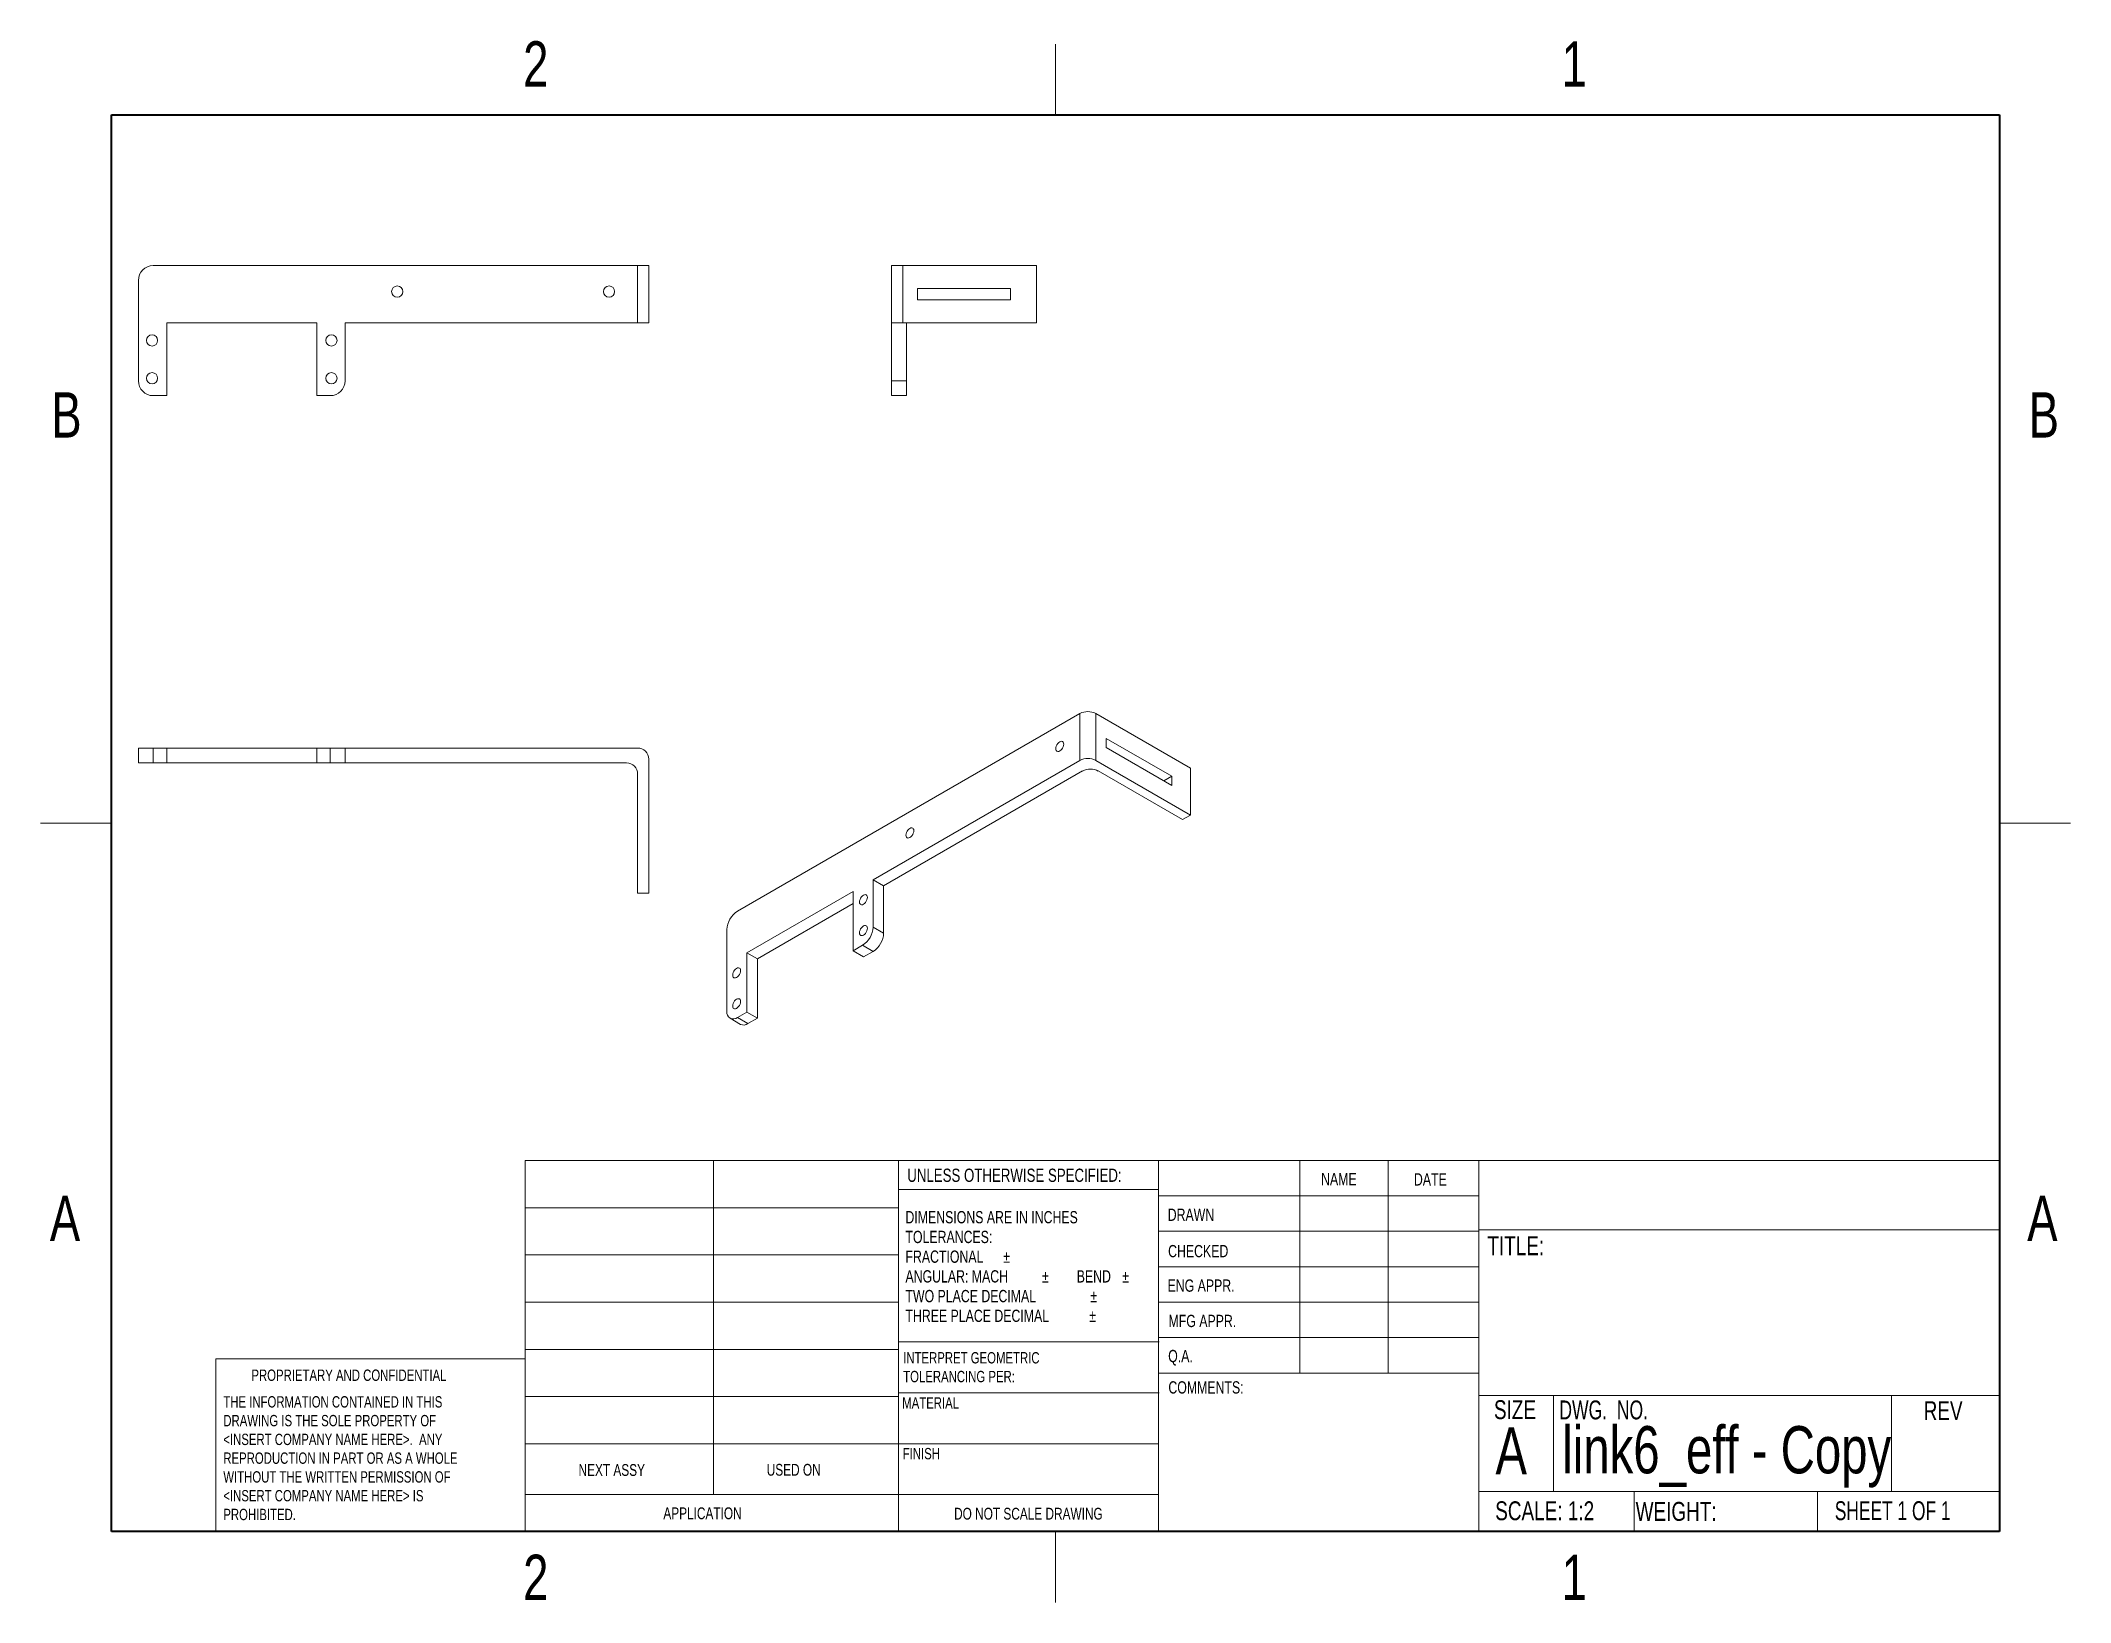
# Model space of a CAD drawing. Header units: millimetres. Extents: x 6 to 552, y 6 to 426.
import ezdxf

# ---------------------------------------------------------------- set-up
doc = ezdxf.new("R2010")
doc.units = ezdxf.units.MM
doc.header["$LTSCALE"] = 2
doc.styles.add('SLDTEXTSTYLE0', font='TXT', dxfattribs={"width": 0.75})
doc.styles.add('SLDTEXTSTYLE1', font='TXT', dxfattribs={"width": 0.6875})
doc.styles.add('SLDTEXTSTYLE2', font='TXT', dxfattribs={"width": 0.694444})

# ---------------------------------------------------------------- blocks, each defined once
blk = doc.blocks.new('SW_NOTE_0')
at = {"color": 0, "linetype": 'Continuous', "lineweight": 0, "char_height": 3.048, "attachment_point": 1, "style": 'SLDTEXTSTYLE0'}
for s, insert in [('INTERPRET GEOMETRIC', (0, 3.93)), ('TOLERANCING PER:', (0, -1.12))]:
    blk.add_mtext(s, dxfattribs=dict(at, insert=insert))
blk = doc.blocks.new('SW_NOTE_1')
at = {"color": 0, "linetype": 'Continuous', "lineweight": 0, "char_height": 3.302, "attachment_point": 1, "style": 'SLDTEXTSTYLE0'}
for s, insert in [('DIMENSIONS ARE IN INCHES', (0, 4.26)), ('TOLERANCES:', (0, -1.05)), ('FRACTIONAL', (0, -6.35)), ('%%p', (26.29, -6.35)), ('ANGULAR: MACH', (0, -11.65)), ('%%p', (36.75, -11.65)), ('BEND', (46.08, -11.65)), ('%%p', (58.31, -11.65)), ('TWO PLACE DECIMAL', (0, -16.95)), ('%%p', (49.76, -16.95)), ('THREE PLACE DECIMAL', (0, -22.25)), ('%%p', (49.47, -22.25))]:
    blk.add_mtext(s, dxfattribs=dict(at, insert=insert))
blk = doc.blocks.new('SW_NOTE_2')
at = {"color": 0, "linetype": 'Continuous', "lineweight": 0, "char_height": 3.048, "attachment_point": 1, "style": 'SLDTEXTSTYLE0'}
for s, insert in [('THE INFORMATION CONTAINED IN THIS', (0, 3.93)), ('DRAWING IS THE SOLE PROPERTY OF', (0, -1.12)), ('<INSERT COMPANY NAME HERE>.  ANY', (0, -6.17)), ('WITHOUT THE WRITTEN PERMISSION OF', (0, -16.26)), ('REPRODUCTION IN PART OR AS A WHOLE', (0, -11.21)), ('<INSERT COMPANY NAME HERE> IS', (0, -21.31)), ('PROHIBITED.', (0, -26.36))]:
    blk.add_mtext(s, dxfattribs=dict(at, insert=insert))

msp = doc.modelspace()

# ---------------------------------------------------------------- linework, layer by layer
at = {"color": 7, "linetype": 'Continuous', "lineweight": 15}
for p, q in [((279.4, 425.45), (279.4, 406.4)), ((279.4, 406.4), (279.4, 425.45)), ((32.66, 334.88), (32.66, 361.88)), ((166.98, 365.88), (36.66, 365.88)), ((166.98, 350.43), (166.98, 365.88)), ((166.98, 365.88), (169.98, 365.88)), ((169.98, 365.88), (169.98, 350.43)), ((235.29, 350.43), (235.29, 365.88)), ((235.29, 365.88), (238.29, 365.88)), ((238.29, 365.88), (238.29, 350.43)), ((274.29, 365.88), (238.29, 365.88)), ((274.29, 365.88), (274.29, 350.43)), ((242.25, 359.68), (267.25, 359.68)), ((242.25, 356.68), (242.25, 359.68)), ((267.25, 356.68), (242.25, 356.68)), ((267.25, 359.68), (267.25, 356.68)), ((40.28, 350.43), (40.28, 330.88)), ((80.67, 350.43), (40.28, 350.43)), ((80.67, 330.88), (80.67, 350.43)), ((88.29, 350.43), (88.29, 334.88)), ((166.98, 350.43), (88.29, 350.43)), ((169.98, 350.43), (166.98, 350.43)), ((238.29, 350.43), (235.29, 350.43)), ((235.29, 350.43), (235.29, 334.88)), ((274.29, 350.43), (238.29, 350.43)), ((239.29, 350.43), (239.29, 334.88)), ((235.29, 334.88), (239.29, 334.88)), ((235.29, 330.88), (235.29, 334.88)), ((239.29, 334.88), (239.29, 330.88)), ((40.28, 330.88), (36.66, 330.88)), ((84.29, 330.88), (80.67, 330.88)), ((239.29, 330.88), (235.29, 330.88)), ((285.98, 245.41), (193.83, 192.21)), ((285.98, 232.8), (285.98, 245.41)), ((290.22, 245.41), (290.22, 232.8)), ((315.68, 230.71), (290.22, 245.41)), ((32.66, 232.12), (32.66, 236.12)), ((32.66, 236.12), (36.66, 236.12)), ((36.66, 236.12), (36.66, 232.12)), ((40.28, 236.12), (36.66, 236.12)), ((40.28, 232.12), (40.28, 236.12)), ((80.67, 236.12), (40.28, 236.12)), ((84.29, 236.12), (80.67, 236.12)), ((80.67, 232.12), (80.67, 236.12)), ((84.29, 232.12), (84.29, 236.12)), ((84.29, 236.12), (88.29, 236.12)), ((88.29, 236.12), (88.29, 232.12)), ((166.98, 236.12), (88.29, 236.12)), ((293.03, 238.72), (310.7, 228.52)), ((293.03, 236.27), (293.03, 238.72)), ((310.7, 226.07), (293.03, 236.27)), ((36.66, 232.12), (32.66, 232.12)), ((40.28, 232.12), (36.66, 232.12)), ((80.67, 232.12), (40.28, 232.12)), ((84.29, 232.12), (80.67, 232.12)), ((88.29, 232.12), (84.29, 232.12)), ((163.97, 232.12), (88.29, 232.12)), ((169.98, 197.12), (169.98, 233.12)), ((285.98, 232.8), (230.34, 200.68)), ((286.68, 229.94), (233.16, 199.04)), ((315.68, 218.1), (290.22, 232.8)), ((313.55, 216.87), (290.92, 229.94)), ((315.68, 230.71), (315.68, 218.1)), ((166.97, 197.12), (166.97, 229.12)), ((308.58, 227.29), (310.7, 228.52)), ((310.7, 228.52), (310.7, 226.07)), ((6.35, 215.9), (25.4, 215.9)), ((25.4, 215.9), (6.35, 215.9)), ((315.68, 218.1), (313.55, 216.87)), ((552.45, 215.9), (533.4, 215.9)), ((533.4, 215.9), (552.45, 215.9)), ((169.98, 197.12), (166.97, 197.12)), ((224.95, 197.56), (196.39, 181.08)), ((224.95, 181.59), (224.95, 197.56)), ((230.34, 200.68), (230.34, 187.97)), ((233.16, 199.04), (230.34, 200.68)), ((233.16, 199.04), (233.16, 186.34)), ((224.95, 194.3), (199.22, 179.45)), ((191, 165.26), (191, 187.31)), ((230.34, 187.97), (233.16, 186.34)), ((196.39, 181.08), (196.39, 165.11)), ((199.22, 179.45), (196.39, 181.08)), ((227.51, 183.07), (224.95, 181.59)), ((227.78, 179.96), (224.95, 181.59)), ((230.34, 181.44), (227.51, 183.07)), ((230.34, 181.44), (227.78, 179.96)), ((199.22, 179.45), (199.22, 163.48)), ((196.39, 165.11), (193.83, 163.63)), ((199.22, 163.48), (196.39, 165.11)), ((191.83, 163.43), (194.66, 161.8)), ((193.83, 163.63), (196.66, 162)), ((199.22, 163.48), (196.66, 162)), ((279.4, 6.35), (279.4, 25.4)), ((279.4, 25.4), (279.4, 6.35))]:
    msp.add_line(p, q, dxfattribs=at)
at = {"color": 7, "linetype": 'Continuous', "lineweight": 40}
for p, q in [((25.4, 25.4), (25.4, 406.4)), ((25.4, 406.4), (533.4, 406.4)), ((533.4, 406.4), (533.4, 25.4)), ((533.4, 25.4), (25.4, 25.4))]:
    msp.add_line(p, q, dxfattribs=at)
at = {"color": 7, "linetype": 'Continuous', "lineweight": 0}
for p, q in [((136.71, 125.19), (533.4, 125.19)), ((136.71, 25.4), (136.71, 125.19)), ((187.41, 125.19), (187.41, 35.37)), ((237.15, 25.4), (237.15, 125.19)), ((307.1, 125.19), (307.1, 25.4)), ((345.12, 125.19), (345.12, 68.04)), ((368.92, 125.19), (368.92, 68.04)), ((393.26, 125.19), (393.26, 25.4)), ((307.1, 117.35), (237.15, 117.35)), ((307.1, 115.66), (393.26, 115.66)), ((136.71, 112.49), (237.15, 112.49)), ((307.1, 106.14), (393.26, 106.14)), ((393.26, 106.54), (533.4, 106.54)), ((136.71, 99.79), (237.15, 99.79)), ((307.1, 96.61), (393.26, 96.61)), ((136.71, 87.09), (237.15, 87.09)), ((393.26, 87.09), (307.1, 87.09)), ((393.26, 77.56), (307.1, 77.56)), ((53.54, 25.4), (53.54, 71.85)), ((136.71, 71.85), (53.54, 71.85)), ((136.71, 74.39), (237.15, 74.39)), ((237.15, 76.39), (307.33, 76.39)), ((393.26, 68.04), (307.33, 68.04)), ((136.71, 61.69), (237.15, 61.69)), ((237.15, 62.67), (307.33, 62.67)), ((393.26, 61.97), (533.4, 61.97)), ((413.35, 61.97), (413.35, 36.21)), ((504.35, 61.97), (504.35, 36.21)), ((136.71, 48.99), (237.15, 48.99)), ((237.15, 48.96), (307.1, 48.96)), ((136.71, 35.37), (307.1, 35.37)), ((393.26, 36.21), (533.4, 36.21)), ((435.07, 36.21), (435.07, 25.4)), ((484.45, 36.21), (484.45, 25.4))]:
    msp.add_line(p, q, dxfattribs=at)
at = {"color": 7, "linetype": 'Continuous', "lineweight": 15, "flags": 128}
for points in [[(279.48, 235.94), (279.52, 236.28), (279.62, 236.63), (279.79, 236.98), (280.01, 237.31), (280.27, 237.58), (280.54, 237.78), (280.81, 237.89), (281.07, 237.92), (281.29, 237.85), (281.46, 237.69), (281.56, 237.46), (281.6, 237.16), (281.56, 236.83), (281.46, 236.47), (281.29, 236.12), (281.07, 235.8), (280.81, 235.53), (280.54, 235.33), (280.27, 235.21), (280.01, 235.18), (279.79, 235.25), (279.62, 235.41), (279.52, 235.64), (279.48, 235.94)], [(239.17, 212.67), (239.21, 213.01), (239.32, 213.37), (239.49, 213.72), (239.7, 214.04), (239.96, 214.31), (240.24, 214.51), (240.51, 214.62), (240.77, 214.65), (240.99, 214.58), (241.15, 214.43), (241.26, 214.19), (241.3, 213.9), (241.26, 213.56), (241.15, 213.2), (240.99, 212.85), (240.77, 212.53), (240.51, 212.26), (240.24, 212.06), (239.96, 211.94), (239.7, 211.92), (239.49, 211.98), (239.32, 212.14), (239.21, 212.37), (239.17, 212.67)], [(226.67, 194.72), (226.71, 195.06), (226.81, 195.42), (226.98, 195.77), (227.2, 196.09), (227.46, 196.36), (227.73, 196.56), (228.01, 196.68), (228.26, 196.7), (228.48, 196.63), (228.65, 196.48), (228.76, 196.24), (228.79, 195.95), (228.76, 195.61), (228.65, 195.25), (228.48, 194.9), (228.26, 194.58), (228.01, 194.31), (227.73, 194.11), (227.46, 193.99), (227.2, 193.97), (226.98, 194.04), (226.81, 194.19), (226.71, 194.43), (226.67, 194.72)], [(226.67, 186.43), (226.71, 186.76), (226.81, 187.12), (226.98, 187.47), (227.2, 187.79), (227.46, 188.06), (227.73, 188.26), (228.01, 188.38), (228.26, 188.41), (228.48, 188.34), (228.65, 188.18), (228.76, 187.95), (228.79, 187.65), (228.76, 187.31), (228.65, 186.96), (228.48, 186.61), (228.26, 186.28), (228.01, 186.01), (227.73, 185.81), (227.46, 185.7), (227.2, 185.67), (226.98, 185.74), (226.81, 185.9), (226.71, 186.13), (226.67, 186.43)], [(192.55, 175.02), (192.58, 175.36), (192.69, 175.72), (192.86, 176.07), (193.08, 176.39), (193.33, 176.66), (193.61, 176.86), (193.88, 176.98), (194.14, 177), (194.36, 176.93), (194.53, 176.78), (194.63, 176.54), (194.67, 176.25), (194.63, 175.91), (194.53, 175.55), (194.36, 175.2), (194.14, 174.88), (193.88, 174.61), (193.61, 174.41), (193.33, 174.29), (193.08, 174.27), (192.86, 174.34), (192.69, 174.49), (192.58, 174.73), (192.55, 175.02)], [(192.55, 166.73), (192.58, 167.06), (192.69, 167.42), (192.86, 167.77), (193.08, 168.09), (193.33, 168.36), (193.61, 168.56), (193.88, 168.68), (194.14, 168.71), (194.36, 168.64), (194.53, 168.48), (194.63, 168.25), (194.67, 167.95), (194.63, 167.61), (194.53, 167.26), (194.36, 166.91), (194.14, 166.58), (193.88, 166.31), (193.61, 166.11), (193.33, 166), (193.08, 165.97), (192.86, 166.04), (192.69, 166.2), (192.58, 166.43), (192.55, 166.73)]]:
    msp.add_lwpolyline(points, dxfattribs=at)
at = {"color": 7, "linetype": 'Continuous', "lineweight": 15}
for centre in [(102.29, 358.88), (159.29, 358.88), (36.34, 345.73), (84.6, 345.73), (36.34, 335.57), (84.6, 335.57)]:
    msp.add_circle(centre, 1.5, dxfattribs=at)
for centre, radius, start, end in [((36.66, 361.88), 4, 90, 180), ((36.66, 334.88), 4, 180, 270), ((84.29, 334.88), 4, 270, 0), ((288.1, 241.31), 4.61, 62.6097, 117.3903), ((166.98, 233.12), 3, 0, 90), ((163.97, 229.12), 3, 0, 90), ((288.1, 228.7), 4.61, 62.6097, 117.3903), ((288.8, 225.84), 4.61, 62.6097, 117.3903), ((197.12, 187.05), 6.12, 122.4764, 177.5236), ((224.22, 188.24), 6.12, 302.4764, 357.5236), ((227.05, 186.6), 6.12, 302.4763, 357.5237), ((192.74, 165), 1.75, 171.3147, 308.6746), ((195.49, 163.57), 1.96, 244.7809, 306.5296)]:
    msp.add_arc(centre, radius, start, end, dxfattribs=at)

# ---------------------------------------------------------------- block references
at = {"color": 7, "linetype": 'Continuous', "lineweight": 0}
for name, p in [('SW_NOTE_1', (239.03, 107.33)), ('SW_NOTE_0', (238.42, 69.73)), ('SW_NOTE_2', (55.51, 57.88))]:
    msp.add_blockref(name, p, dxfattribs=at)

# ---------------------------------------------------------------- texts
for s, insert, char_height, attachment_point, style in [('2', (139.58, 426.18), 12.19, 2, 'SLDTEXTSTYLE0'), ('1', (418.98, 426.18), 12.19, 2, 'SLDTEXTSTYLE0'), ('B', (13.31, 331.8), 12.19, 2, 'SLDTEXTSTYLE0'), ('B', (545.31, 331.8), 12.19, 2, 'SLDTEXTSTYLE0'), ('UNLESS OTHERWISE SPECIFIED:', (239.52, 123), 3.556, 1, 'SLDTEXTSTYLE0'), ('NAME', (350.85, 121.85), 3.302, 1, 'SLDTEXTSTYLE0'), ('DATE', (375.83, 121.76), 3.302, 1, 'SLDTEXTSTYLE0'), ('A', (12.91, 115.73), 12.19, 2, 'SLDTEXTSTYLE0'), ('A', (544.91, 115.73), 12.19, 2, 'SLDTEXTSTYLE0'), ('DRAWN', (309.59, 112.25), 3.302, 1, 'SLDTEXTSTYLE0'), ('TITLE:', (395.59, 104.79), 5.08, 1, 'SLDTEXTSTYLE0'), ('CHECKED', (309.7, 102.47), 3.302, 1, 'SLDTEXTSTYLE0'), ('ENG APPR.', (309.55, 93.2), 3.302, 1, 'SLDTEXTSTYLE0'), ('MFG APPR.', (309.81, 83.69), 3.302, 1, 'SLDTEXTSTYLE0'), ('Q.A.', (309.72, 74.25), 3.302, 1, 'SLDTEXTSTYLE0'), ('PROPRIETARY AND CONFIDENTIAL', (63.06, 68.97), 3.048, 1, 'SLDTEXTSTYLE0'), ('COMMENTS:', (309.77, 65.82), 3.302, 1, 'SLDTEXTSTYLE0'), ('MATERIAL', (238.16, 61.51), 3.048, 1, 'SLDTEXTSTYLE0'), ('SIZE', (397.36, 60.72), 5.08, 1, 'SLDTEXTSTYLE0'), ('DWG.  NO.', (414.96, 60.65), 5.08, 1, 'SLDTEXTSTYLE2'), ('REV', (512.97, 60.45), 5.08, 1, 'SLDTEXTSTYLE0'), ('A', (397.76, 53.45), 12.7, 1, 'SLDTEXTSTYLE0'), ('link6_eff - Copy', (459.99, 53.75), 12.7, 2, 'SLDTEXTSTYLE0'), ('FINISH', (238.3, 47.88), 3.048, 1, 'SLDTEXTSTYLE0'), ('NEXT ASSY', (151.08, 43.54), 3.175, 1, 'SLDTEXTSTYLE0'), ('USED ON', (201.71, 43.6), 3.175, 1, 'SLDTEXTSTYLE0'), ('SCALE: 1:2', (397.7, 33.53), 5.08, 1, 'SLDTEXTSTYLE0'), ('WEIGHT:', (435.48, 33.36), 5.08, 1, 'SLDTEXTSTYLE0'), ('SHEET 1 OF 1', (489.06, 33.55), 5.08, 1, 'SLDTEXTSTYLE1'), ('APPLICATION', (173.9, 31.9), 3.175, 1, 'SLDTEXTSTYLE0'), ('DO NOT SCALE DRAWING', (272.11, 31.79), 3.175, 2, 'SLDTEXTSTYLE0'), ('2', (139.58, 19.18), 12.19, 2, 'SLDTEXTSTYLE0'), ('1', (418.98, 19.18), 12.19, 2, 'SLDTEXTSTYLE0')]:
    msp.add_mtext(s, dxfattribs=dict(at, insert=insert, char_height=char_height, attachment_point=attachment_point, style=style))

doc.saveas('drawing.dxf')
